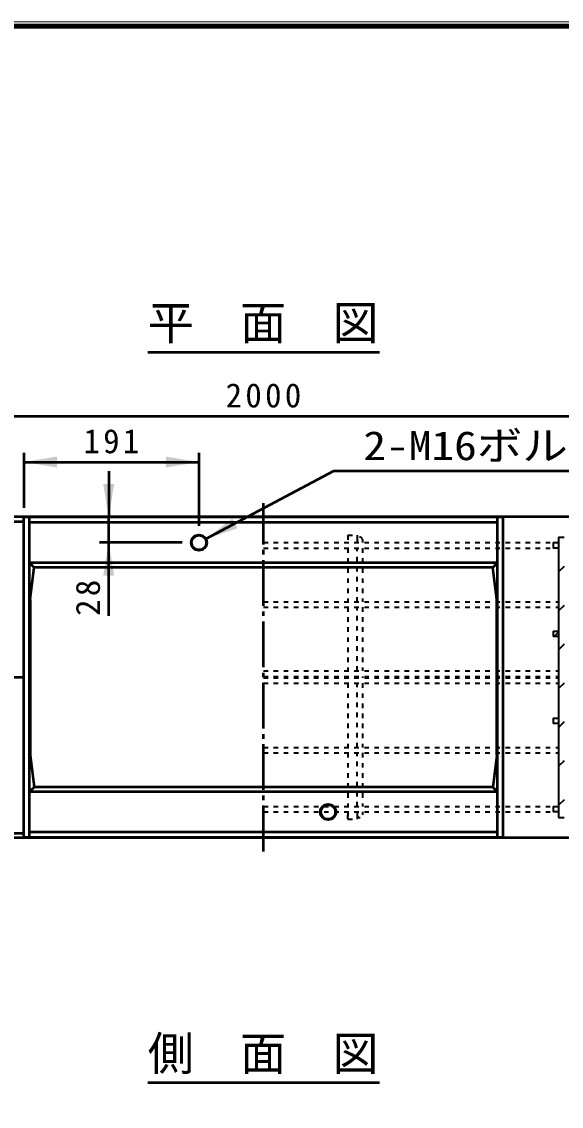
# Model space of a CAD drawing. Units: millimetres, scale not verified. Extents: x 100 to 4105, y 100 to 2870.
# Drawn here: x 2654 to 3243, y 1686 to 2870 of the extents above; entities that cross this region are included whole.
import ezdxf
from ezdxf.enums import TextEntityAlignment as Align

# ---------------------------------------------------------------- set-up
doc = ezdxf.new("R2010")
doc.units = ezdxf.units.MM
doc.header["$LTSCALE"] = 5
doc.linetypes.add('USER1', pattern=[2.2, 1, -1.2])
doc.linetypes.add('USER2', pattern=[13.4, 10, -1.2, 1, -1.2])
doc.layers.add('V-nasSTD', color=7, linetype='Continuous', lineweight=50)
doc.styles.add('ＭＳ ゴシック', font='')
doc.styles.get('ＭＳ ゴシック').set_extended_font_data('MS Gothic')

msp = doc.modelspace()

# ---------------------------------------------------------------- hatches: boundary and pattern name
at = {"layer": 'V-nasSTD'}
for points in [[(2692.314, 2395.351), (2656.314, 2389.351), (2692.314, 2383.351)], [(2811.314, 2383.351), (2847.314, 2389.351), (2811.314, 2395.351)], [(2742.814, 2365.351), (2748.814, 2329.351), (2754.814, 2365.351)], [(2854.814, 2305.351), (2889.402, 2316.999), (2886.578, 2322.293), (2883.754, 2327.587)], [(2754.814, 2265.351), (2748.814, 2301.351), (2742.814, 2265.351)]]:
    msp.add_hatch(color=256, dxfattribs=at).paths.add_polyline_path(points)

# ---------------------------------------------------------------- linework, layer by layer
at = {"layer": 'V-nasSTD', "lineweight": 100}
msp.add_line((4100, 2865), (105, 2865), dxfattribs=at)
at = {"layer": 'V-nasSTD'}
for p, q in [((2791.41, 2509.351), (3044.217, 2509.351)), ((1917.814, 2439.351), (3917.814, 2439.351)), ((2656.314, 2399.351), (2656.314, 2339.351)), ((2847.314, 2399.351), (2847.314, 2319.851)), ((2656.314, 2389.351), (2847.314, 2389.351)), ((2854.814, 2305.351), (2994.566, 2379.889)), ((2994.566, 2379.889), (3294.566, 2379.889)), ((2748.814, 2379.351), (2748.814, 2329.351)), ((3917.814, 2329.351), (1917.814, 2329.351)), ((1925.814, 2324.351), (2656.314, 2324.351)), ((2656.314, 1979.351), (2656.314, 2329.351)), ((2662.314, 2329.351), (2656.314, 2329.351)), ((2656.314, 2329.351), (3179.314, 2329.351)), ((2662.314, 1979.351), (2662.314, 2329.351)), ((3173.314, 2323.351), (2662.314, 2323.351)), ((2748.814, 2301.351), (2748.814, 2329.351)), ((3173.314, 1979.351), (3173.314, 2329.351)), ((3173.314, 2329.351), (3179.314, 2329.351)), ((3179.314, 1979.351), (3179.314, 2329.351)), ((2828.814, 2301.351), (2738.814, 2301.351)), ((2748.814, 2221.351), (2748.814, 2301.351)), ((2667.573, 2274.092), (2662.314, 2279.351)), ((3173.314, 2279.351), (2662.314, 2279.351)), ((2663.014, 2239.351), (2667.573, 2274.092)), ((3168.055, 2274.092), (2667.573, 2274.092)), ((3168.055, 2274.092), (3173.314, 2279.351)), ((3172.614, 2239.351), (3168.055, 2274.092)), ((2663.014, 2239.351), (2663.014, 2069.351)), ((3172.614, 2069.351), (3172.614, 2239.351)), ((2242.814, 2154.351), (2656.314, 2154.351)), ((2663.014, 2069.351), (2667.573, 2034.61)), ((3172.614, 2069.351), (3168.055, 2034.61)), ((2667.573, 2034.61), (2662.314, 2029.351)), ((3173.314, 2029.351), (2662.314, 2029.351)), ((3168.055, 2034.61), (2667.573, 2034.61)), ((3168.055, 2034.61), (3173.314, 2029.351)), ((1917.814, 1979.351), (3917.814, 1979.351)), ((1925.814, 1984.351), (2656.314, 1984.351)), ((3179.314, 1979.351), (2656.314, 1979.351)), ((3173.314, 1985.351), (2662.314, 1985.351)), ((2791.41, 1711.89), (3044.217, 1711.89))]:
    msp.add_line(p, q, dxfattribs=at)
at = {"layer": 'V-nasSTD', "linetype": 'USER2'}
msp.add_line((2917.814, 1964.351), (2917.814, 2344.351), dxfattribs=at)
at = {"layer": 'V-nasSTD', "linetype": 'USER1', "lineweight": 35}
for p, q in [((3009.814, 2309.351), (3009.814, 2301.351)), ((3009.814, 2309.351), (3019.814, 2309.351)), ((3019.814, 2309.351), (3019.814, 2304.351)), ((2917.814, 2301.351), (3233.814, 2301.351)), ((3019.427, 2301.351), (3019.814, 2301.737)), ((3019.814, 2304.351), (3019.814, 2301.351)), ((3025.814, 2304.351), (3025.814, 2301.351)), ((2917.814, 2295.351), (3233.814, 2295.351)), ((3009.814, 2295.351), (3009.814, 2236.924)), ((3019.814, 2236.924), (3019.814, 2295.351)), ((3025.814, 2295.351), (3025.814, 2236.924)), ((2917.814, 2236.924), (3239.814, 2236.924)), ((2917.814, 2230.924), (3239.814, 2230.924)), ((3009.814, 2230.924), (3009.814, 2161.351)), ((3019.814, 2161.351), (3019.814, 2231.027)), ((3025.814, 2230.924), (3025.814, 2161.351)), ((2917.814, 2161.351), (3239.814, 2161.351)), ((2917.814, 2155.351), (3239.814, 2155.351)), ((3009.814, 2155.351), (3009.814, 2153.851)), ((3025.814, 2155.351), (3025.814, 2153.851)), ((2917.814, 2153.851), (3239.814, 2153.851)), ((2917.814, 2147.851), (3239.814, 2147.851)), ((3009.814, 2147.851), (3009.814, 2077.778)), ((3019.814, 2077.778), (3019.814, 2147.851)), ((3025.814, 2147.851), (3025.814, 2077.778)), ((2917.814, 2077.778), (3239.814, 2077.778)), ((2917.814, 2071.778), (3239.814, 2071.778)), ((3009.814, 2071.778), (3009.814, 2013.351)), ((3019.814, 2013.351), (3019.814, 2071.778)), ((3025.814, 2071.778), (3025.814, 2013.351)), ((2917.814, 2013.351), (3233.814, 2013.351)), ((2917.814, 2007.351), (3233.814, 2007.351)), ((3009.814, 1999.351), (3009.814, 2007.351)), ((3009.814, 2007.351), (3009.814, 1999.351)), ((3019.814, 2007.351), (3019.814, 2004.351)), ((3019.814, 2004.351), (3019.814, 1999.351)), ((3025.814, 2007.351), (3025.814, 2004.351)), ((3009.814, 1999.351), (3019.814, 1999.351))]:
    msp.add_line(p, q, dxfattribs=at)
at = {"layer": 'V-nasSTD', "lineweight": 35}
for p, q in [((3233.814, 2301.351), (3239.814, 2301.351)), ((3233.814, 2301.351), (3233.814, 2295.351)), ((3239.814, 2307.351), (3239.814, 2001.351)), ((3239.814, 2307.351), (3245.814, 2307.351)), ((3239.814, 2295.351), (3233.814, 2295.351)), ((3245.814, 2275.341), (3239.814, 2269.341)), ((3245.814, 2232.915), (3239.814, 2226.915)), ((3233.814, 2204.851), (3239.814, 2204.851)), ((3233.814, 2204.851), (3233.814, 2198.851)), ((3235.125, 2198.869), (3239.814, 2203.557)), ((3239.814, 2198.851), (3233.814, 2198.851)), ((3245.814, 2190.489), (3239.814, 2184.489)), ((3245.814, 2148.062), (3239.814, 2142.062)), ((3233.814, 2109.851), (3239.814, 2109.851)), ((3233.814, 2109.851), (3233.814, 2103.851)), ((3239.814, 2103.851), (3233.814, 2103.851)), ((3245.814, 2105.636), (3239.814, 2099.636)), ((3245.814, 2063.209), (3239.814, 2057.209)), ((3233.814, 2013.351), (3239.814, 2013.351)), ((3233.814, 2013.351), (3233.814, 2007.351)), ((3245.814, 2020.783), (3239.814, 2014.783)), ((3239.814, 2007.351), (3233.814, 2007.351)), ((3239.814, 2001.351), (3245.814, 2001.351))]:
    msp.add_line(p, q, dxfattribs=at)
at = {"layer": 'V-nasSTD', "lineweight": 13}
msp.add_lwpolyline([(100, 100), (100, 2870), (4105, 2870), (4105, 100)], close=True, dxfattribs=at)
at = {"layer": 'V-nasSTD'}
for centre, radius in [((2847.314, 2301.351), 8.5), ((2847.314, 2301.351), 8), ((2988.314, 2007.351), 8.5), ((2988.314, 2007.351), 8)]:
    msp.add_circle(centre, radius, dxfattribs=at)
at = {"layer": 'V-nasSTD', "linetype": 'USER1', "lineweight": 35}
for centre, start, end in [((3022.814, 2304.351), 0, 180), ((3022.814, 2004.351), 180, 0)]:
    msp.add_arc(centre, 3, start, end, dxfattribs=at)

# ---------------------------------------------------------------- texts
at = {"layer": 'V-nasSTD', "style": 'ＭＳ ゴシック'}
for s, p in [('平\u3000面\u3000図', (2791.41, 2559.751)), ('側\u3000面\u3000図', (2791.41, 1762.29))]:
    msp.add_text(s, height=36.95, dxfattribs=at).set_placement(p, align=Align.TOP_LEFT)
at = {"layer": 'V-nasSTD', "style": 'ＭＳ ゴシック', "width": 1.15}
msp.add_text('2-M16ボルト', height=31.67, dxfattribs=at).set_placement((3026.726, 2423.089), align=Align.TOP_LEFT)
at = {"layer": 'V-nasSTD', "char_height": 26.39, "attachment_point": 1, "style": 'ＭＳ ゴシック'}
for s, insert in [('\\T1.2;2000', (2876.414, 2475.351)), ('\\T1.2;191', (2721.214, 2425.351))]:
    msp.add_mtext(s, dxfattribs=dict(at, insert=insert))
at = {"layer": 'V-nasSTD', "insert": (2712.814, 2221.351), "char_height": 26.39, "attachment_point": 1, "rotation": 90, "style": 'ＭＳ ゴシック'}
msp.add_mtext('\\T1.2;28', dxfattribs=at)

doc.saveas('drawing.dxf')
